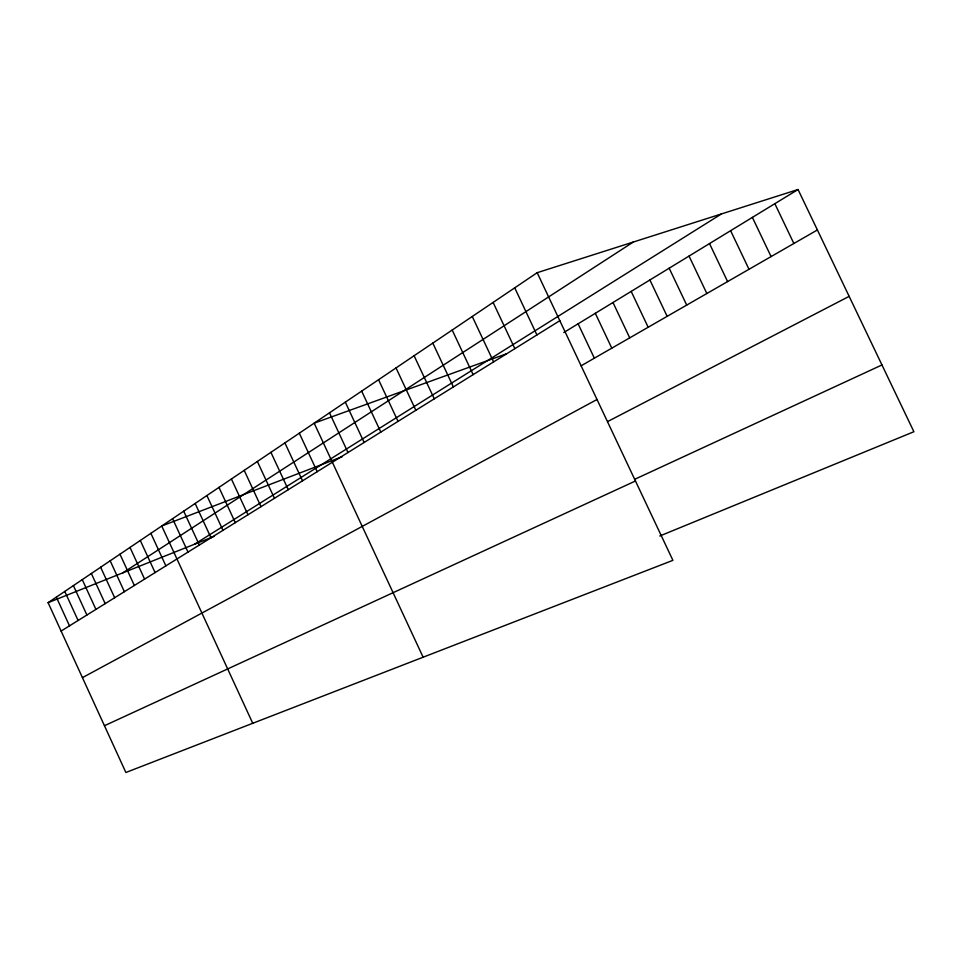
<?xml version="1.0" encoding="UTF-8"?>
<svg xmlns="http://www.w3.org/2000/svg" width="962" height="962" viewBox="0 0 962 962"><rect width="100%" height="100%" fill="white"/><g stroke="black" fill="none" stroke-linecap="round" stroke-linejoin="round"><path stroke-width="1.44" d="M537.181 272.691L672.907 560.341L125.878 772.486L48.1 602.681L537.181 272.691L798.051 189.514L913.9 431.734L659.776 536.002M122.823 572.847L633.297 242.051M194.601 544.191L721.428 213.949M61.099 631.072L559.824 320.683M563.78 332.551L798.051 189.514M581.036 365.849L817.387 229.966M82.431 677.645L597.017 399.495M607.671 421.536L849.145 296.356M634.595 479.353L881.962 364.959M104.461 725.721L635.461 480.988M48.1 602.681L214.009 536.447M342.099 456.758L161.748 525.998L252.741 723.28M506.397 353.836L314.165 423.16L423.124 657.214M774.843 203.679L793.866 243.494M752.38 217.4L771.079 256.589M730.615 230.688L749.001 269.288M709.511 243.578L727.597 281.589M689.045 256.072L706.842 293.518M669.179 268.194L686.7 305.098M649.903 279.966L667.147 316.342M631.18 291.402L648.16 327.248M612.986 302.501L629.725 337.854M595.31 313.299L611.796 348.16M578.114 323.797L594.36 358.189M514.73 287.842L536.916 334.944M493.109 302.429L514.862 348.665M472.27 316.486L493.614 361.892M452.188 330.038L473.124 374.639M432.816 343.109L453.367 386.94M414.105 355.736L434.283 398.821M396.031 367.929L415.849 410.293M378.559 379.713L398.04 421.38M361.664 391.113L380.808 432.106M345.322 402.14L364.129 442.472M329.497 412.818L347.991 452.525M299.314 433.189L317.207 471.681M284.908 442.905L302.525 480.82M270.923 452.332L288.275 489.694M257.371 461.483L274.447 498.292M244.204 470.37L261.015 506.649M231.409 479.004L247.98 514.766M218.975 487.385L235.305 522.655M206.89 495.538L222.98 530.327M195.142 503.475L211.003 537.782M183.706 511.183L199.338 545.033M172.583 518.686L187.999 552.092M150.878 533.333L165.873 565.872M140.296 540.476L155.086 572.582M130.002 547.426L144.589 579.112M119.961 554.196L134.355 585.485M110.173 560.798L124.375 591.69M100.637 567.231L114.658 597.739M91.342 573.508L105.183 603.643M82.263 579.629L95.935 609.403M73.413 585.605L86.905 615.019M64.779 591.426L78.102 620.49M56.337 597.125L69.504 625.841"/></g></svg>
